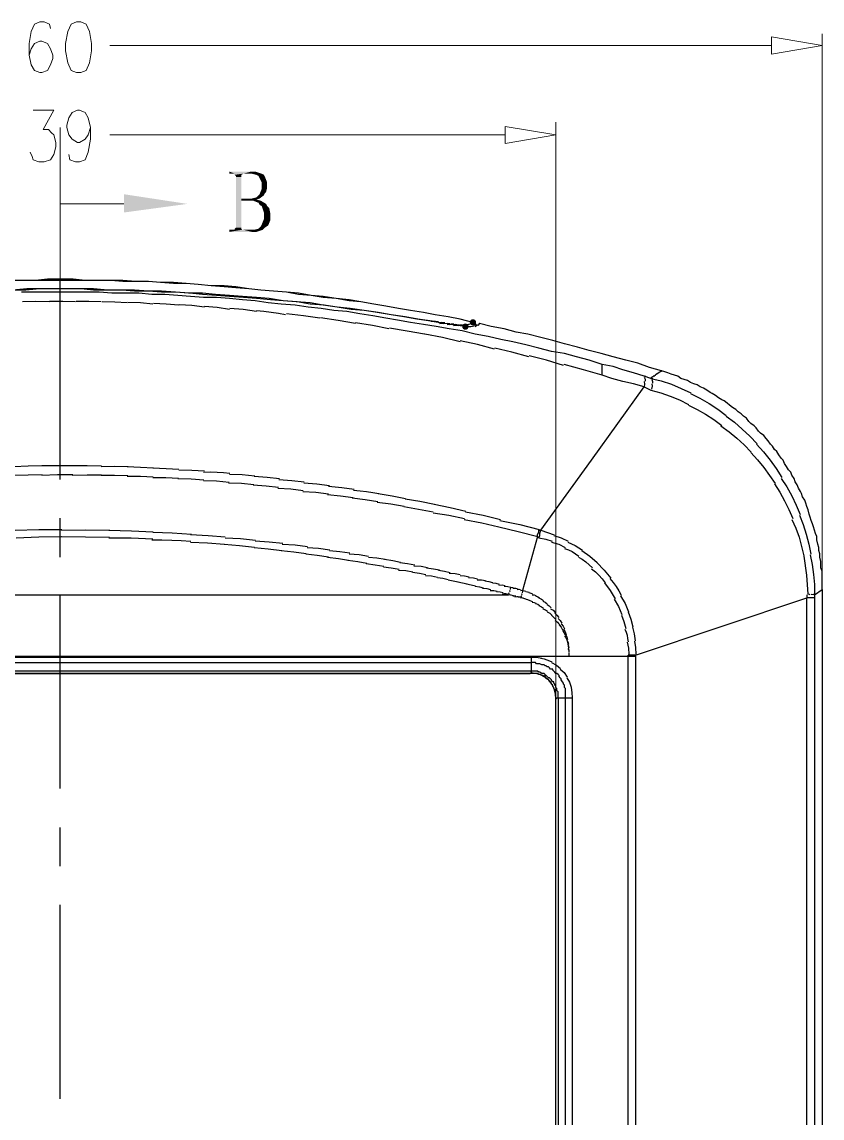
# Model space of a CAD drawing. Header units: millimetres. Extents: x 9 to 367, y 9 to 251.
# Drawn here: x 80.92 to 112.35, y 201.72 to 244.81 of the extents above; entities that cross this region are included whole.
import ezdxf

# ---------------------------------------------------------------- set-up
doc = ezdxf.new("R2010")
doc.units = ezdxf.units.MM
doc.layers.add('图层 1', color=7, linetype='Continuous')

msp = doc.modelspace()

# ---------------------------------------------------------------- hatches: boundary and pattern name
at = {"layer": '图层 1'}
h = msp.add_hatch(color=6, dxfattribs=at)
h.dxf.hatch_style = 2
h.paths.add_polyline_path([(89.069333, 238.929263), (89.196333, 238.844596), (89.154, 238.844596)])
h = msp.add_hatch(color=6, dxfattribs=at)
h.dxf.hatch_style = 2
h.paths.add_polyline_path([(89.069333, 238.929263), (89.916, 238.929263), (89.281, 238.844596)])
h = msp.add_hatch(color=6, dxfattribs=at)
h.dxf.hatch_style = 2
h.paths.add_polyline_path([(89.069333, 238.929263), (89.281, 238.844596), (89.196333, 238.844596)])
h = msp.add_hatch(color=6, dxfattribs=at)
h.dxf.hatch_style = 2
h.paths.add_polyline_path([(89.154071, 238.844667), (89.069404, 238.844667), (89.069404, 238.929333)])
h = msp.add_hatch(color=6, dxfattribs=at)
h.dxf.hatch_style = 2
h.paths.add_polyline_path([(89.915965, 238.929263), (89.280965, 238.802263), (89.280965, 238.844596)])
h = msp.add_hatch(color=6, dxfattribs=at)
h.dxf.hatch_style = 2
h.paths.add_polyline_path([(89.915965, 238.929263), (89.280965, 238.802263)])
h = msp.add_hatch(color=6, dxfattribs=at)
h.dxf.hatch_style = 2
h.paths.add_polyline_path([(89.281035, 238.802298), (89.916035, 238.929298), (89.619702, 238.844631)])
h = msp.add_hatch(color=6, dxfattribs=at)
h.dxf.hatch_style = 2
h.paths.add_polyline_path([(89.281035, 238.802298), (89.577369, 238.844631), (89.577369, 238.802298)])
h = msp.add_hatch(color=6, dxfattribs=at)
h.dxf.hatch_style = 2
h.paths.add_polyline_path([(89.281035, 238.802298), (89.619702, 238.844631), (89.577369, 238.844631)])
h = msp.add_hatch(color=6, dxfattribs=at)
h.dxf.hatch_style = 2
h.paths.add_polyline_path([(89.281035, 238.802298), (89.577369, 238.802298), (89.535035, 238.802298)])
h = msp.add_hatch(color=6, dxfattribs=at)
h.dxf.hatch_style = 2
h.paths.add_polyline_path([(89.323404, 238.759929), (89.281071, 238.802263), (89.535071, 238.802263)])
h = msp.add_hatch(color=6, dxfattribs=at)
h.dxf.hatch_style = 2
h.paths.add_polyline_path([(89.534929, 238.759929), (89.534929, 238.717596), (89.323263, 238.759929)])
h = msp.add_hatch(color=6, dxfattribs=at)
h.dxf.hatch_style = 2
h.paths.add_polyline_path([(89.323404, 238.759929), (89.535071, 238.802263), (89.535071, 238.759929)])
h = msp.add_hatch(color=6, dxfattribs=at)
h.dxf.hatch_style = 2
h.paths.add_polyline_path([(89.323404, 238.717561), (89.323404, 238.759894), (89.535071, 238.717561)])
h = msp.add_hatch(color=6, dxfattribs=at)
h.dxf.hatch_style = 2
h.paths.add_polyline_path([(89.915965, 238.929263), (89.661965, 238.844596), (89.619631, 238.844596)])
h = msp.add_hatch(color=6, dxfattribs=at)
h.dxf.hatch_style = 2
h.paths.add_polyline_path([(89.915965, 238.929263), (89.831298, 238.844596), (89.661965, 238.844596)])
h = msp.add_hatch(color=6, dxfattribs=at)
h.dxf.hatch_style = 2
h.paths.add_polyline_path([(89.915965, 238.929263), (89.958298, 238.844596), (89.831298, 238.844596)])
h = msp.add_hatch(color=6, dxfattribs=at)
h.dxf.hatch_style = 2
h.paths.add_polyline_path([(89.915965, 238.929263), (90.085298, 238.929263), (90.339298, 238.844596)])
h = msp.add_hatch(color=6, dxfattribs=at)
h.dxf.hatch_style = 2
h.paths.add_polyline_path([(89.915965, 238.929263), (90.339298, 238.844596), (90.127631, 238.802263)])
h = msp.add_hatch(color=6, dxfattribs=at)
h.dxf.hatch_style = 2
h.paths.add_polyline_path([(89.915965, 238.929263), (90.127631, 238.802263), (89.958298, 238.844596)])
h = msp.add_hatch(color=6, dxfattribs=at)
h.dxf.hatch_style = 2
h.paths.add_polyline_path([(90.339369, 238.844667), (90.212369, 238.76), (90.127702, 238.802333)])
h = msp.add_hatch(color=6, dxfattribs=at)
h.dxf.hatch_style = 2
h.paths.add_polyline_path([(90.339369, 238.844667), (90.254702, 238.675333), (90.212369, 238.76)])
h = msp.add_hatch(color=6, dxfattribs=at)
h.dxf.hatch_style = 2
h.paths.add_polyline_path([(90.339369, 238.844667), (90.424035, 238.802333), (90.254702, 238.675333)])
h = msp.add_hatch(color=6, dxfattribs=at)
h.dxf.hatch_style = 2
h.paths.add_polyline_path([(90.339369, 238.506035), (90.254702, 238.675369), (90.424035, 238.802369)])
h = msp.add_hatch(color=6, dxfattribs=at)
h.dxf.hatch_style = 2
h.paths.add_polyline_path([(90.339369, 238.506035), (90.424035, 238.802369), (90.466369, 238.717702)])
h = msp.add_hatch(color=6, dxfattribs=at)
h.dxf.hatch_style = 2
h.paths.add_polyline_path([(89.534929, 237.870929), (89.534929, 237.786263), (89.323263, 238.717596)])
h = msp.add_hatch(color=6, dxfattribs=at)
h.dxf.hatch_style = 2
h.paths.add_polyline_path([(89.323404, 236.728), (89.323404, 238.717667), (89.535071, 237.786333)])
h = msp.add_hatch(color=6, dxfattribs=at)
h.dxf.hatch_style = 2
h.paths.add_polyline_path([(89.323404, 238.717561), (89.535071, 238.717561), (89.535071, 237.870894)])
h = msp.add_hatch(color=6, dxfattribs=at)
h.dxf.hatch_style = 2
h.paths.add_polyline_path([(90.551071, 238.378894), (90.466404, 238.082561), (90.254737, 238.040227)])
h = msp.add_hatch(color=6, dxfattribs=at)
h.dxf.hatch_style = 2
h.paths.add_polyline_path([(90.551071, 238.378894), (90.254737, 238.040227), (90.339404, 238.251894)])
h = msp.add_hatch(color=6, dxfattribs=at)
h.dxf.hatch_style = 2
h.paths.add_polyline_path([(90.339369, 238.506035), (90.466369, 238.717702), (90.551035, 238.506035)])
h = msp.add_hatch(color=6, dxfattribs=at)
h.dxf.hatch_style = 2
h.paths.add_polyline_path([(90.339369, 238.506035), (90.551035, 238.506035), (90.551035, 238.379035)])
h = msp.add_hatch(color=6, dxfattribs=at)
h.dxf.hatch_style = 2
h.paths.add_polyline_path([(90.339369, 238.251965), (90.339369, 238.378965), (90.551035, 238.378965)])
h = msp.add_hatch(color=6, dxfattribs=at)
h.dxf.hatch_style = 2
h.paths.add_polyline_path([(90.551071, 238.378894), (90.339404, 238.378894), (90.339404, 238.505894)])
h = msp.add_hatch(color=6, dxfattribs=at)
h.dxf.hatch_style = 2
h.paths.add_polyline_path([(90.551071, 238.378894), (90.508737, 238.124894), (90.466404, 238.082561)])
h = msp.add_hatch(color=6, dxfattribs=at)
h.dxf.hatch_style = 2
h.paths.add_polyline_path([(90.551071, 238.378894), (90.551071, 238.294227), (90.508737, 238.124894)])
h = msp.add_hatch(color=2, dxfattribs=at)
h.dxf.hatch_style = 2
h.paths.add_polyline_path([(84.920737, 237.320561), (84.920737, 238.040227), (87.418404, 237.659227)])
h = msp.add_hatch(color=6, dxfattribs=at)
h.dxf.hatch_style = 2
h.paths.add_polyline_path([(89.958333, 237.870929), (90.127667, 237.913263), (90.127667, 237.828596)])
h = msp.add_hatch(color=6, dxfattribs=at)
h.dxf.hatch_style = 2
h.paths.add_polyline_path([(90.254596, 237.870929), (90.127596, 237.913263), (90.212263, 237.997929)])
h = msp.add_hatch(color=6, dxfattribs=at)
h.dxf.hatch_style = 2
h.paths.add_polyline_path([(90.254596, 237.870929), (90.127596, 237.828596), (90.127596, 237.913263)])
h = msp.add_hatch(color=6, dxfattribs=at)
h.dxf.hatch_style = 2
h.paths.add_polyline_path([(90.212404, 237.998035), (90.254737, 238.040369), (90.466404, 238.082702)])
h = msp.add_hatch(color=6, dxfattribs=at)
h.dxf.hatch_style = 2
h.paths.add_polyline_path([(90.212404, 237.998035), (90.466404, 238.082702), (90.424071, 237.998035)])
h = msp.add_hatch(color=6, dxfattribs=at)
h.dxf.hatch_style = 2
h.paths.add_polyline_path([(90.212404, 237.998035), (90.424071, 237.998035), (90.254737, 237.871035)])
h = msp.add_hatch(color=6, dxfattribs=at)
h.dxf.hatch_style = 2
h.paths.add_polyline_path([(89.323404, 236.728), (89.535071, 237.786333), (89.535071, 236.728)])
h = msp.add_hatch(color=6, dxfattribs=at)
h.dxf.hatch_style = 2
h.paths.add_polyline_path([(89.534929, 237.870929), (89.915929, 237.870929), (89.873596, 237.786263)])
h = msp.add_hatch(color=6, dxfattribs=at)
h.dxf.hatch_style = 2
h.paths.add_polyline_path([(89.534929, 237.870929), (89.873596, 237.786263), (89.534929, 237.786263)])
h = msp.add_hatch(color=6, dxfattribs=at)
h.dxf.hatch_style = 2
h.paths.add_polyline_path([(90.000702, 237.786333), (89.873702, 237.786333), (89.916035, 237.871)])
h = msp.add_hatch(color=6, dxfattribs=at)
h.dxf.hatch_style = 2
h.paths.add_polyline_path([(90.000702, 237.786333), (89.916035, 237.871), (89.958369, 237.871)])
h = msp.add_hatch(color=6, dxfattribs=at)
h.dxf.hatch_style = 2
h.paths.add_polyline_path([(89.958333, 237.870929), (90.127667, 237.828596), (90.000667, 237.786263)])
h = msp.add_hatch(color=6, dxfattribs=at)
h.dxf.hatch_style = 2
h.paths.add_polyline_path([(90.212404, 237.701596), (90.000737, 237.786263), (90.127737, 237.828596)])
h = msp.add_hatch(color=6, dxfattribs=at)
h.dxf.hatch_style = 2
h.paths.add_polyline_path([(90.212404, 237.701596), (90.127737, 237.828596), (90.297071, 237.786263)])
h = msp.add_hatch(color=6, dxfattribs=at)
h.dxf.hatch_style = 2
h.paths.add_polyline_path([(90.297, 237.786333), (90.254667, 237.617), (90.212333, 237.701667)])
h = msp.add_hatch(color=6, dxfattribs=at)
h.dxf.hatch_style = 2
h.paths.add_polyline_path([(90.297, 237.786333), (90.339333, 237.574667), (90.254667, 237.617)])
h = msp.add_hatch(color=6, dxfattribs=at)
h.dxf.hatch_style = 2
h.paths.add_polyline_path([(90.297, 237.786333), (90.508667, 237.659333), (90.551, 237.574667)])
h = msp.add_hatch(color=6, dxfattribs=at)
h.dxf.hatch_style = 2
h.paths.add_polyline_path([(90.297, 237.786333), (90.551, 237.574667), (90.339333, 237.574667)])
h = msp.add_hatch(color=6, dxfattribs=at)
h.dxf.hatch_style = 2
h.paths.add_polyline_path([(90.423929, 237.320561), (90.339263, 237.574561), (90.550929, 237.574561)])
h = msp.add_hatch(color=6, dxfattribs=at)
h.dxf.hatch_style = 2
h.paths.add_polyline_path([(90.423929, 237.320561), (90.550929, 237.574561), (90.635596, 237.489894)])
h = msp.add_hatch(color=6, dxfattribs=at)
h.dxf.hatch_style = 2
h.paths.add_polyline_path([(90.423929, 237.320561), (90.635596, 237.489894), (90.677929, 237.278227)])
h = msp.add_hatch(color=6, dxfattribs=at)
h.dxf.hatch_style = 2
h.paths.add_polyline_path([(90.678, 237.151227), (90.466333, 236.727894), (90.339333, 236.854894)])
h = msp.add_hatch(color=6, dxfattribs=at)
h.dxf.hatch_style = 2
h.paths.add_polyline_path([(90.678, 237.151227), (90.339333, 236.854894), (90.424, 237.066561)])
h = msp.add_hatch(color=6, dxfattribs=at)
h.dxf.hatch_style = 2
h.paths.add_polyline_path([(90.423929, 237.320561), (90.677929, 237.278227), (90.677929, 237.151227)])
h = msp.add_hatch(color=6, dxfattribs=at)
h.dxf.hatch_style = 2
h.paths.add_polyline_path([(90.423929, 237.066667), (90.423929, 237.193667), (90.677929, 237.151333)])
h = msp.add_hatch(color=6, dxfattribs=at)
h.dxf.hatch_style = 2
h.paths.add_polyline_path([(90.678, 237.151227), (90.424, 237.193561), (90.424, 237.320561)])
h = msp.add_hatch(color=6, dxfattribs=at)
h.dxf.hatch_style = 2
h.paths.add_polyline_path([(90.678, 237.151227), (90.593333, 236.812561), (90.466333, 236.727894)])
h = msp.add_hatch(color=6, dxfattribs=at)
h.dxf.hatch_style = 2
h.paths.add_polyline_path([(90.678, 237.151227), (90.678, 237.024227), (90.593333, 236.812561)])
h = msp.add_hatch(color=6, dxfattribs=at)
h.dxf.hatch_style = 2
h.paths.add_polyline_path([(89.534929, 236.728), (89.534929, 236.685667), (89.069263, 236.558667)])
h = msp.add_hatch(color=6, dxfattribs=at)
h.dxf.hatch_style = 2
h.paths.add_polyline_path([(89.534929, 236.728), (89.069263, 236.558667), (89.280929, 236.643333)])
h = msp.add_hatch(color=6, dxfattribs=at)
h.dxf.hatch_style = 2
h.paths.add_polyline_path([(89.069333, 236.558702), (89.535, 236.685702), (89.577333, 236.643369)])
h = msp.add_hatch(color=6, dxfattribs=at)
h.dxf.hatch_style = 2
h.paths.add_polyline_path([(89.069333, 236.558702), (89.577333, 236.643369), (89.619667, 236.643369)])
h = msp.add_hatch(color=6, dxfattribs=at)
h.dxf.hatch_style = 2
h.paths.add_polyline_path([(89.069333, 236.558702), (89.577333, 236.643369)])
h = msp.add_hatch(color=6, dxfattribs=at)
h.dxf.hatch_style = 2
h.paths.add_polyline_path([(89.069333, 236.558702), (89.238667, 236.643369), (89.281, 236.643369)])
h = msp.add_hatch(color=6, dxfattribs=at)
h.dxf.hatch_style = 2
h.paths.add_polyline_path([(89.069333, 236.558702), (89.196333, 236.643369), (89.238667, 236.643369)])
h = msp.add_hatch(color=6, dxfattribs=at)
h.dxf.hatch_style = 2
h.paths.add_polyline_path([(89.069333, 236.558702), (89.069333, 236.643369), (89.196333, 236.643369)])
h = msp.add_hatch(color=6, dxfattribs=at)
h.dxf.hatch_style = 2
h.paths.add_polyline_path([(89.619667, 236.643263), (89.958333, 236.558596), (89.069333, 236.558596)])
h = msp.add_hatch(color=6, dxfattribs=at)
h.dxf.hatch_style = 2
h.paths.add_polyline_path([(89.534929, 236.728), (89.280929, 236.685667), (89.323263, 236.728)])
h = msp.add_hatch(color=6, dxfattribs=at)
h.dxf.hatch_style = 2
h.paths.add_polyline_path([(89.534929, 236.728), (89.280929, 236.643333), (89.280929, 236.685667)])
h = msp.add_hatch(color=6, dxfattribs=at)
h.dxf.hatch_style = 2
h.paths.add_polyline_path([(89.534929, 236.728), (89.280929, 236.643333)])
h = msp.add_hatch(color=6, dxfattribs=at)
h.dxf.hatch_style = 2
h.paths.add_polyline_path([(89.323404, 236.728), (89.535071, 236.728)])
h = msp.add_hatch(color=6, dxfattribs=at)
h.dxf.hatch_style = 2
h.paths.add_polyline_path([(89.323404, 236.728), (89.535071, 236.728)])
h = msp.add_hatch(color=6, dxfattribs=at)
h.dxf.hatch_style = 2
h.paths.add_polyline_path([(89.958333, 236.558702), (89.619667, 236.643369), (89.662, 236.643369)])
h = msp.add_hatch(color=6, dxfattribs=at)
h.dxf.hatch_style = 2
h.paths.add_polyline_path([(89.662071, 236.643263), (89.916071, 236.643263), (89.958404, 236.558596)])
h = msp.add_hatch(color=6, dxfattribs=at)
h.dxf.hatch_style = 2
h.paths.add_polyline_path([(89.958333, 236.558702), (89.916, 236.643369), (90.043, 236.643369)])
h = msp.add_hatch(color=6, dxfattribs=at)
h.dxf.hatch_style = 2
h.paths.add_polyline_path([(90.381737, 236.643263), (90.127737, 236.558596), (89.958404, 236.558596)])
h = msp.add_hatch(color=6, dxfattribs=at)
h.dxf.hatch_style = 2
h.paths.add_polyline_path([(90.381737, 236.643263), (89.958404, 236.558596), (90.043071, 236.643263)])
h = msp.add_hatch(color=6, dxfattribs=at)
h.dxf.hatch_style = 2
h.paths.add_polyline_path([(90.381737, 236.643263), (90.043071, 236.643263), (90.212404, 236.685596)])
h = msp.add_hatch(color=6, dxfattribs=at)
h.dxf.hatch_style = 2
h.paths.add_polyline_path([(90.381737, 236.643263), (90.212404, 236.685596), (90.297071, 236.770263)])
h = msp.add_hatch(color=6, dxfattribs=at)
h.dxf.hatch_style = 2
h.paths.add_polyline_path([(90.297, 236.770404), (90.339333, 236.855071), (90.466333, 236.728071)])
h = msp.add_hatch(color=6, dxfattribs=at)
h.dxf.hatch_style = 2
h.paths.add_polyline_path([(90.297, 236.770404), (90.466333, 236.728071), (90.381667, 236.643404)])
h = msp.add_hatch(color=7, dxfattribs=at)
edge = h.paths.add_edge_path()
edge.add_arc((98.340263, 232.833333), 0.12506, 0, 360)
h = msp.add_hatch(color=7, dxfattribs=at)
edge = h.paths.add_edge_path()
edge.add_arc((98.636702, 233.002667), 0.12506, 0, 360)

# ---------------------------------------------------------------- linework, layer by layer
at = {"layer": '图层 1', "color": 7, "lineweight": 5}
for points in [[(82.042035, 244.559561), (81.999702, 244.728894), (81.788035, 244.813561), (81.618702, 244.813561), (81.407035, 244.728894), (81.280035, 244.432561), (81.195369, 243.966894), (81.195369, 243.501227), (81.280035, 243.120227), (81.407035, 242.908561), (81.618702, 242.823894), (81.703369, 242.823894), (81.915035, 242.908561), (82.042035, 243.120227), (82.126702, 243.374227), (82.126702, 243.501227), (82.042035, 243.755227), (81.915035, 243.966894), (81.703369, 244.051561), (81.618702, 244.051561), (81.407035, 243.966894), (81.280035, 243.755227), (81.195369, 243.501227)], [(81.364702, 241.342369), (82.169035, 241.342369), (81.745702, 240.580369), (81.957369, 240.580369), (82.084369, 240.453369), (82.169035, 240.368702), (82.253702, 240.072369), (82.253702, 239.903035), (82.169035, 239.606702), (82.042035, 239.395035), (81.788035, 239.310369), (81.576369, 239.310369), (81.364702, 239.395035), (81.322369, 239.522035), (81.237702, 239.691369)], [(83.608333, 240.665071), (83.523667, 240.368737), (83.396667, 240.199404), (83.185, 240.072404), (83.100333, 240.072404), (82.888667, 240.199404), (82.761667, 240.368737), (82.677, 240.665071), (82.677, 240.749737), (82.761667, 241.046071), (82.888667, 241.257737), (83.100333, 241.342404), (83.185, 241.342404), (83.396667, 241.257737), (83.523667, 241.046071), (83.608333, 240.665071), (83.608333, 240.199404), (83.523667, 239.691404), (83.396667, 239.395071), (83.185, 239.310404), (83.015667, 239.310404), (82.804, 239.395071), (82.761667, 239.606737)]]:
    msp.add_lwpolyline(points, dxfattribs=at)
msp.add_lwpolyline([(83.057965, 244.813667), (82.846298, 244.729), (82.719298, 244.432667), (82.634631, 243.967), (82.634631, 243.670667), (82.719298, 243.205), (82.846298, 242.908667), (83.057965, 242.824), (83.227298, 242.824), (83.438965, 242.908667), (83.565965, 243.205), (83.650631, 243.670667), (83.650631, 243.967), (83.565965, 244.432667), (83.438965, 244.729), (83.227298, 244.813667)], close=True, dxfattribs=at)
at = {"layer": '图层 1', "color": 3, "lineweight": 5}
for points in [[(110.362929, 244.220929), (112.352596, 243.882263)], [(110.362929, 244.220929), (110.362929, 243.543596)], [(112.352667, 222.503894), (112.352667, 244.347894)], [(110.362929, 243.882263), (84.370263, 243.882263)], [(112.352667, 243.882263), (110.363, 243.543596)], [(99.906737, 240.707263), (101.896404, 240.368596)], [(99.906737, 240.707263), (99.906737, 240.029929)], [(101.896263, 218.186), (101.896263, 240.876667)], [(99.906737, 240.368631), (84.370404, 240.368631)], [(101.896263, 240.368631), (99.906596, 240.029965)], [(82.423035, 234.653737), (44.534702, 234.653737)]]:
    msp.add_lwpolyline(points, dxfattribs=at)
at = {"layer": '图层 1', "color": 2, "lineweight": 5}
for points in [[(82.423035, 240.665071), (82.423035, 234.696071)], [(82.423035, 237.659227), (84.920702, 237.659227)]]:
    msp.add_lwpolyline(points, dxfattribs=at)
at = {"layer": '图层 1', "color": 7, "lineweight": 25}
for points in [[(98.636702, 233.002667), (98.128702, 233.129667), (97.663035, 233.214333), (97.155035, 233.299), (96.689369, 233.383667), (96.181369, 233.468333), (95.715702, 233.553), (95.207702, 233.637667), (94.742035, 233.722333), (94.234035, 233.807), (93.768369, 233.891667), (93.260369, 233.934), (92.752369, 234.018667), (92.286702, 234.061), (91.778702, 234.145667), (91.313035, 234.188), (90.805035, 234.230333), (90.297035, 234.272667), (89.831369, 234.315), (89.323369, 234.399667), (88.857702, 234.442), (88.349702, 234.442), (87.841702, 234.484333), (87.376035, 234.526667), (86.868035, 234.569), (86.360035, 234.569), (85.894369, 234.611333), (85.386369, 234.611333), (84.878369, 234.653667), (84.412702, 234.653667), (83.904702, 234.653667), (83.396702, 234.653667), (82.931035, 234.696), (82.423035, 234.696), (81.915035, 234.696), (81.449369, 234.653667), (80.941369, 234.653667), (80.433369, 234.653667)], [(98.636702, 233.002667), (98.128702, 233.129667), (97.663035, 233.214333), (97.155035, 233.299), (96.689369, 233.383667), (96.181369, 233.468333), (95.715702, 233.553), (95.207702, 233.637667), (94.742035, 233.722333), (94.234035, 233.807), (93.768369, 233.849333), (93.260369, 233.934), (92.752369, 233.976333), (92.286702, 234.061), (91.778702, 234.103333), (91.313035, 234.188), (90.805035, 234.230333), (90.297035, 234.272667), (89.831369, 234.315), (89.323369, 234.357333), (88.857702, 234.399667), (88.349702, 234.442), (87.841702, 234.484333), (87.376035, 234.526667), (86.868035, 234.526667), (86.360035, 234.569), (85.894369, 234.611333), (85.386369, 234.611333), (84.878369, 234.611333), (84.412702, 234.653667), (83.904702, 234.653667), (83.396702, 234.653667), (82.931035, 234.653667), (82.423035, 234.653667), (81.915035, 234.653667), (81.449369, 234.653667), (80.941369, 234.653667), (80.433369, 234.653667)], [(96.985631, 233.045035), (96.435298, 233.129702), (95.927298, 233.214369), (95.419298, 233.299035), (94.868965, 233.383702), (94.360965, 233.468369), (93.810631, 233.553035), (93.302631, 233.595369), (92.752298, 233.680035), (92.244298, 233.764702), (91.693965, 233.807035), (91.185965, 233.849369), (90.635631, 233.934035), (90.127631, 233.976369), (89.577298, 234.018702), (89.069298, 234.061035), (88.518965, 234.103369), (88.010965, 234.145702), (87.460631, 234.145702), (86.952631, 234.188035), (86.402298, 234.230369), (85.894298, 234.230369), (85.343965, 234.272702), (84.793631, 234.272702), (84.285631, 234.272702), (83.735298, 234.315035), (83.227298, 234.315035), (82.676965, 234.315035), (82.168965, 234.315035), (81.618631, 234.315035), (81.110631, 234.315035), (80.560298, 234.272702)], [(97.028, 233.045035), (96.477667, 233.129702), (95.969667, 233.214369), (95.419333, 233.299035), (94.911333, 233.383702), (94.361, 233.468369), (93.853, 233.510702), (93.302667, 233.595369), (92.794667, 233.680035), (92.244333, 233.722369), (91.736333, 233.807035), (91.186, 233.849369), (90.678, 233.891702), (90.127667, 233.934035), (89.619667, 233.976369), (89.069333, 234.018702), (88.561333, 234.061035), (88.011, 234.103369), (87.503, 234.145702), (86.952667, 234.188035), (86.402333, 234.188035), (85.894333, 234.230369), (85.344, 234.230369), (84.836, 234.272702), (84.285667, 234.272702), (83.735333, 234.272702), (83.227333, 234.315035), (82.677, 234.315035), (82.169, 234.315035), (81.618667, 234.315035), (81.068333, 234.272702), (80.560333, 234.272702)], [(103.716667, 231.351596), (103.208667, 231.520929), (102.700667, 231.647929), (102.235, 231.774929), (101.727, 231.859596), (101.219, 231.986596), (100.711, 232.113596), (100.203, 232.240596), (99.737333, 232.325263), (99.229333, 232.452263), (98.721333, 232.536929), (98.213333, 232.663929), (97.705333, 232.748596), (97.197333, 232.833263), (96.689333, 232.917929), (96.181333, 233.002596), (95.673333, 233.087263), (95.207667, 233.171929), (94.699667, 233.256596), (94.191667, 233.341263), (93.683667, 233.425929), (93.175667, 233.468263), (92.667667, 233.552929), (92.159667, 233.595263), (91.651667, 233.679929), (91.101333, 233.722263), (90.593333, 233.764596), (90.085333, 233.849263), (89.577333, 233.891596), (89.069333, 233.933929), (88.561333, 233.976263), (88.053333, 233.976263), (87.545333, 234.018596), (87.037333, 234.060929), (86.529333, 234.103263), (86.021333, 234.103263), (85.513333, 234.145596), (85.005333, 234.145596), (84.455, 234.145596), (83.947, 234.187929), (83.439, 234.187929), (82.931, 234.187929), (82.423, 234.187929), (81.915, 234.187929), (81.407, 234.187929), (80.899, 234.187929)], [(81.999631, 233.806929), (81.468965, 233.8206), (80.935654, 233.814691)], [(83.015596, 233.806929), (82.521002, 233.826641), (82.003124, 233.828096)], [(84.031737, 233.806929), (83.551915, 233.820688), (83.046429, 233.827038)], [(85.047702, 233.764702), (84.567307, 233.798084), (84.066274, 233.81268)], [(86.063667, 233.722333), (85.576128, 233.764534), (85.074831, 233.785833)], [(87.079596, 233.679965), (86.584958, 233.719829), (86.081588, 233.745934)], [(88.095737, 233.595404), (87.593646, 233.658639), (87.091026, 233.693829)], [(89.069333, 233.510631), (88.590746, 233.586655), (88.096019, 233.628812)], [(90.127667, 233.425894), (89.609877, 233.502756), (89.0905, 233.551836)], [(91.270561, 233.298929), (90.998189, 233.352419), (90.714804, 233.394532), (90.424076, 233.428708), (90.129677, 233.458385)], [(92.625369, 233.172), (91.97639, 233.25724), (91.309155, 233.335336)], [(94.022333, 232.960298), (93.338385, 233.078964), (92.648617, 233.174081)], [(95.334737, 232.748596), (94.691138, 232.879741), (94.028754, 232.983899)], [(96.731737, 232.537071), (96.05167, 232.660366), (95.358373, 232.777312)], [(96.985631, 233.045035), (97.006798, 233.066422)], [(96.985631, 233.045035), (97.027965, 233.045035)], [(97.028, 233.045035), (97.161438, 233.047328), (97.287997, 233.029513)], [(97.028, 233.045035), (97.352556, 233.001996)], [(97.281929, 233.002667), (97.407121, 233.006283), (97.527816, 232.990319)], [(97.324298, 232.960298), (97.497336, 232.972072), (97.649206, 232.95289)], [(97.493631, 232.960298), (97.621293, 232.971278), (97.72329, 232.960298)], [(97.620561, 232.917894), (97.778958, 232.927507), (97.916189, 232.911191)], [(97.705333, 232.917894), (97.799393, 232.94325), (97.879958, 232.93765)], [(97.874631, 232.917894), (97.940865, 232.926758), (98.003395, 232.921069)], [(97.874631, 232.875702), (97.955914, 232.887702), (98.02562, 232.889945), (98.087654, 232.885773), (98.145917, 232.878524)], [(98.001596, 232.917894), (98.098257, 232.910486)], [(98.086333, 232.875702), (98.132812, 232.902337), (98.170294, 232.903571)], [(98.128737, 232.875702), (98.191355, 232.898236), (98.223282, 232.900396)], [(98.128737, 232.875702), (98.236687, 232.866045), (98.331937, 232.855594)], [(98.213298, 232.875702), (98.240638, 232.89656), (98.26057, 232.899691)], [(98.255667, 232.875702), (98.373803, 232.909965), (98.468392, 232.930735)], [(98.255667, 232.875702), (98.272688, 232.897001), (98.286006, 232.901102)], [(98.255667, 232.875702), (98.324502, 232.883551), (98.366086, 232.863355)], [(98.298035, 232.833333), (98.396284, 232.846298), (98.469133, 232.843917)], [(98.467369, 232.917894), (98.585902, 232.974339)], [(98.467369, 232.833333), (98.553446, 232.843917)], [(98.551965, 232.960298), (98.613524, 232.996943), (98.638042, 233.031206)], [(98.551965, 232.833333), (98.73682, 232.87355)], [(98.763667, 232.875702), (98.763667, 232.918035), (98.721333, 232.960369), (98.679, 233.002702), (98.636667, 233.002702)], [(98.636702, 233.002667), (98.681549, 233.016381), (98.72031, 232.997022)], [(98.636702, 233.002667), (98.680623, 233.013338), (98.719252, 232.993847)], [(98.721263, 232.960298), (98.678929, 232.960298)], [(98.721263, 232.960298), (98.678929, 232.960298)], [(98.721263, 232.833333), (98.795434, 232.885192), (98.855318, 232.916942)], [(98.763667, 232.917894), (98.721333, 232.917894), (98.721333, 232.960227)], [(98.763667, 232.917894), (98.721333, 232.960227)], [(98.763667, 232.875702), (98.763667, 232.918035)], [(98.763667, 232.875702), (98.763667, 232.918035)], [(98.848404, 232.875702), (98.887033, 232.936159), (98.908729, 232.974127)], [(106.045035, 231.097702), (105.579369, 231.224702), (105.113702, 231.394035), (104.648035, 231.521035), (104.140035, 231.648035), (103.674369, 231.775035), (103.208702, 231.902035), (102.743035, 232.029035), (102.235035, 232.156035), (101.769369, 232.283035), (101.303702, 232.410035), (100.795702, 232.537035), (100.330035, 232.621702), (99.864369, 232.748702), (99.356369, 232.833369), (98.890702, 232.960369)], [(98.128737, 232.240596), (97.442188, 232.403447), (96.747965, 232.536929)], [(99.483333, 231.944333), (98.816319, 232.126631), (98.137133, 232.271358)], [(100.837929, 231.648035), (100.170077, 231.832273), (99.497727, 231.986349)], [(102.192737, 231.309227), (101.530441, 231.509341), (100.841951, 231.68035)], [(103.716667, 230.928369), (102.975436, 231.141976), (102.225475, 231.339707)], [(103.716667, 230.928369), (103.716667, 231.351702)], [(105.367737, 230.886), (104.944404, 231.013), (104.521071, 231.14), (104.140071, 231.267), (103.716737, 231.351667)], [(105.833333, 230.970561), (105.904109, 231.007117), (105.959275, 231.041822)], [(105.918071, 231.012929), (106.009925, 231.074445), (106.070823, 231.114529)], [(112.352667, 222.503894), (112.352667, 222.673227), (112.352667, 222.800227), (112.352667, 222.927227), (112.352667, 223.054227), (112.352667, 223.223561), (112.310333, 223.350561), (112.310333, 223.477561), (112.310333, 223.604561), (112.268, 223.773894), (112.268, 223.900894), (112.225667, 224.027894), (112.225667, 224.154894), (112.183333, 224.281894), (112.141, 224.451227), (112.141, 224.578227), (112.098667, 224.705227), (112.056333, 224.832227), (112.014, 224.959228), (111.971667, 225.086227), (111.929333, 225.213227), (111.887, 225.340227), (111.844667, 225.467227), (111.802333, 225.636561), (111.76, 225.763561), (111.717667, 225.890561), (111.675333, 226.017561), (111.590667, 226.144561), (111.548333, 226.271561), (111.506, 226.356227), (111.421333, 226.483227), (111.379, 226.610227), (111.294333, 226.737227), (111.252, 226.864227), (111.167333, 226.991227), (111.125, 227.118227), (111.040333, 227.202894), (110.955667, 227.329894), (110.871, 227.456894), (110.828667, 227.583894), (110.744, 227.668561), (110.659333, 227.795561), (110.574667, 227.922561), (110.49, 228.007227), (110.405333, 228.134227), (110.320667, 228.218894), (110.236, 228.345894), (110.151333, 228.430561), (110.066667, 228.557561), (109.939667, 228.642227), (109.855, 228.726894), (109.770333, 228.853894), (109.685667, 228.938561), (109.558667, 229.023227), (109.474, 229.107894), (109.389333, 229.234894), (109.262333, 229.319561), (109.177667, 229.404227), (109.050667, 229.488894), (108.966, 229.573561), (108.839, 229.658227), (108.712, 229.742894), (108.627333, 229.827561), (108.500333, 229.912227), (108.415667, 229.954561), (108.288667, 230.039227), (108.161667, 230.123894), (108.034667, 230.208561), (107.95, 230.250894), (107.823, 230.335561), (107.696, 230.420227), (107.569, 230.462561), (107.442, 230.547227), (107.315, 230.589561), (107.188, 230.631894), (107.061, 230.716561), (106.934, 230.758894), (106.807, 230.801227), (106.68, 230.885894), (106.553, 230.928227), (106.426, 230.970561), (106.299, 231.012894), (106.172, 231.055227), (106.045, 231.097561)], [(105.367737, 230.462596), (104.944404, 230.589596), (104.521071, 230.674263), (104.097737, 230.801263), (103.716737, 230.928263)], [(105.621631, 230.801227), (105.367631, 230.885894)], [(105.367737, 230.886), (105.387024, 230.894483), (105.397944, 230.887984), (105.403109, 230.871762), (105.405132, 230.851075)], [(105.367737, 230.843631), (105.401692, 230.769019), (105.401251, 230.693348)], [(105.367737, 230.674298), (105.383127, 230.578122), (105.36809, 230.466865)], [(105.621631, 230.801227), (105.665613, 230.84178), (105.700169, 230.870328), (105.72844, 230.890872), (105.75357, 230.907414)], [(105.621631, 230.801227), (105.655548, 230.811508), (105.67468, 230.805417), (105.683693, 230.788676), (105.687248, 230.767008)], [(105.621631, 230.801227), (106.036322, 230.698498), (106.435666, 230.565704), (106.821781, 230.40718), (107.196784, 230.227258)], [(105.664, 230.589702), (105.672246, 230.488675), (105.656944, 230.375213)], [(105.664, 230.759035), (105.688518, 230.683232), (105.687636, 230.605577)], [(105.748596, 230.886), (105.803188, 230.937638), (105.854077, 230.973136)], [(103.293263, 227.584035), (105.367596, 230.462702)], [(105.367737, 230.462596), (105.621737, 230.335596)], [(105.621631, 230.335631), (106.012641, 230.232416), (106.388306, 230.102578), (106.751138, 229.949918), (107.103651, 229.778242)], [(107.187929, 230.208702), (107.556053, 230.023273), (107.91227, 229.816148), (108.256714, 229.589577), (108.589516, 229.345807)], [(107.103369, 229.742894), (107.444372, 229.577596), (107.77691, 229.387823), (108.100319, 229.177149), (108.413938, 228.949144)], [(108.584929, 229.319667), (108.90873, 229.075164), (109.219003, 228.8088), (109.515452, 228.523585), (109.797779, 228.222528)], [(108.373404, 228.938667), (108.701355, 228.70171), (109.006816, 228.448482), (109.292963, 228.180437), (109.562971, 227.899031)], [(109.770404, 228.218965), (110.052725, 227.908917), (110.312623, 227.585905), (110.552148, 227.250987), (110.773351, 226.90522)], [(101.303737, 224.832263), (103.293404, 227.583929)], [(109.558702, 227.880333), (109.817106, 227.598337), (110.060925, 227.29997), (110.289994, 226.987513), (110.504146, 226.66325)], [(80.602667, 227.329965), (81.158821, 227.363831), (81.712858, 227.374415)], [(81.703369, 227.372333), (82.92151, 227.376567)], [(82.888667, 227.372333), (83.481113, 227.370217), (84.048953, 227.360692)], [(84.031737, 227.329965), (84.566151, 227.343547), (85.087601, 227.33067)], [(85.047702, 227.329965), (85.581587, 227.310959), (86.085574, 227.287984)], [(86.063667, 227.287596), (86.583661, 227.261182), (87.086722, 227.230799)], [(87.079596, 227.203), (87.588787, 227.19321), (88.092421, 227.15855)], [(88.053369, 227.118263), (88.324655, 227.121146), (88.584828, 227.111692), (88.837594, 227.093706), (89.086655, 227.070991)], [(80.602667, 226.991298), (81.163054, 227.010039), (81.716033, 227.018462)], [(81.703369, 226.991298), (82.316144, 227.018197), (82.919394, 227.020226)], [(82.888667, 226.991298), (83.477012, 227.01101), (84.042603, 227.005056)], [(84.031737, 226.991298), (84.558302, 226.99046), (85.076665, 226.976129)], [(85.047702, 226.948929), (85.570078, 226.953339), (86.070757, 226.934466)], [(86.063667, 226.906737), (86.568315, 226.905458), (87.067672, 226.879573)], [(87.037404, 226.864369), (87.564498, 226.844569), (88.068573, 226.809688)], [(88.053369, 226.779596), (88.561854, 226.765529), (89.058432, 226.725268)], [(89.026965, 226.695035), (89.542108, 226.67431), (90.03344, 226.627655)], [(89.069333, 227.033702), (89.57407, 227.017518), (90.065578, 226.969849)], [(90.043071, 226.948929), (90.545691, 226.912417), (91.030848, 226.856854)], [(91.016667, 226.822), (91.515759, 226.790867), (92.003739, 226.730631)], [(91.990263, 226.695035), (92.498968, 226.657068), (92.997091, 226.589202)], [(110.743965, 226.864369), (110.964219, 226.534869), (111.159802, 226.184963), (111.333026, 225.819248), (111.486209, 225.442321)], [(90.000702, 226.610298), (90.510422, 226.57233), (90.995535, 226.518223)], [(90.974298, 226.483333), (91.477844, 226.454317), (91.965251, 226.396197)], [(91.948035, 226.356369), (92.45824, 226.324619), (92.955216, 226.26006)], [(92.964, 226.567894), (93.479982, 226.51264), (93.970828, 226.438072)], [(93.937596, 226.398596), (94.199793, 226.381668), (94.452431, 226.352867), (94.698654, 226.315798), (94.941602, 226.274066)], [(94.911333, 226.271631), (95.461138, 226.179821), (95.987658, 226.08219)], [(110.490071, 226.652667), (110.695861, 226.32724), (110.882536, 225.990238), (111.050954, 225.643314), (111.201976, 225.288122)], [(92.921631, 226.229263), (93.436952, 226.184372), (93.926342, 226.113552)], [(93.895404, 226.102298), (94.406535, 226.034697), (94.894118, 225.95519)], [(94.868965, 225.932965), (95.412683, 225.861615), (95.936823, 225.769629)], [(95.969667, 226.059929), (96.55444, 225.967634), (97.124661, 225.853907)], [(97.112596, 225.848404), (97.741467, 225.720081), (98.360018, 225.581704)], [(95.927298, 225.763667), (96.502899, 225.660876), (97.070298, 225.548825)], [(97.070404, 225.509561), (97.686839, 225.415281), (98.301951, 225.285547)], [(98.340263, 225.551965), (99.03744, 225.417468), (99.718213, 225.253868)], [(111.463667, 225.425), (111.610692, 225.054848), (111.733939, 224.674112), (111.83529, 224.285175), (111.916633, 223.890417)], [(98.298035, 225.255667), (98.980087, 225.126638), (99.657641, 224.968506)], [(99.652667, 224.959228), (100.419517, 224.777415), (101.180547, 224.58105)], [(99.695035, 225.213298), (100.47904, 225.052387), (101.24373, 224.853112)], [(111.167369, 225.255667), (111.320254, 224.915716), (111.446945, 224.560915), (111.550353, 224.195068), (111.633388, 223.821978)], [(80.645035, 224.832263), (81.576633, 224.855678), (82.481244, 224.861896)], [(80.687404, 224.536), (81.585091, 224.573924), (82.480926, 224.582214)], [(82.465263, 224.832263), (83.423143, 224.851313), (84.368852, 224.835438)], [(82.465263, 224.578369), (83.41838, 224.574885), (84.359327, 224.555791)], [(84.328, 224.832263), (85.218323, 224.806157), (86.077425, 224.767352)], [(84.328, 224.536), (85.205799, 224.524579), (86.059786, 224.488022)], [(86.063667, 224.747702), (86.824564, 224.722037), (87.574614, 224.673619)], [(87.545404, 224.662929), (88.236143, 224.620332), (88.904657, 224.563446)], [(88.9, 224.536), (89.500472, 224.502133), (90.096975, 224.442867)], [(101.176596, 224.578369), (100.583929, 222.461702)], [(101.176596, 224.578369), (101.176596, 224.663035), (101.218929, 224.747702), (101.218929, 224.832369)], [(101.218965, 224.536), (101.176631, 224.578333)], [(101.218965, 224.536), (101.261298, 224.620667), (101.261298, 224.705333), (101.303631, 224.832333)], [(101.218965, 224.832263), (101.303631, 224.832263)], [(101.218965, 224.536), (101.494528, 224.48445), (101.748131, 224.396653)], [(101.303737, 224.832263), (101.831493, 224.654463)], [(101.811702, 224.620561), (102.103008, 224.53144), (102.372619, 224.401839)], [(86.021263, 224.451227), (86.41622, 224.451922), (86.800196, 224.44038), (87.176764, 224.419974), (87.549496, 224.394077)], [(87.545404, 224.366667), (88.211316, 224.338577), (88.873259, 224.283764)], [(88.857631, 224.281929), (89.464806, 224.22597), (90.059545, 224.163396)], [(90.043071, 224.154965), (90.590934, 224.101519), (91.126098, 224.03749)], [(90.085298, 224.409035), (90.631442, 224.377682), (91.168326, 224.31696)], [(91.143631, 224.281929), (91.648677, 224.250179), (92.134937, 224.188796)], [(92.117369, 224.154965), (92.570864, 224.1222), (93.010602, 224.061126)], [(101.726965, 224.366667), (102.006012, 224.27931), (102.261776, 224.153589)], [(102.234929, 224.112596), (102.386993, 224.057756), (102.528837, 223.986875), (102.66281, 223.903889), (102.79126, 223.812735)], [(102.362071, 224.366667), (102.658933, 224.23045), (102.936746, 224.049519)], [(91.101404, 224.028), (91.60398, 223.974201), (92.087771, 223.909819)], [(92.075, 223.900894), (92.522102, 223.846214), (92.959414, 223.782008)], [(92.921631, 223.773929), (93.350609, 223.719425), (93.751012, 223.656454)], [(93.006369, 224.028), (93.408094, 223.995103), (93.806116, 223.935219)], [(93.768263, 223.900894), (94.163991, 223.870555), (94.530616, 223.8127)], [(94.530333, 223.773929), (94.861636, 223.749059), (95.192144, 223.693496)], [(95.165263, 223.689369), (95.491141, 223.636452), (95.796382, 223.579302)], [(102.785298, 223.773929), (102.930213, 223.687389), (103.069372, 223.584841), (103.203108, 223.470122), (103.331751, 223.347068)], [(102.912227, 224.028), (103.232726, 223.814217), (103.516183, 223.562333)], [(111.632965, 223.816298), (111.745633, 223.068233), (111.789245, 222.309584)], [(111.887071, 223.858702), (111.966506, 223.482646), (112.019847, 223.095247), (112.049839, 222.700373), (112.059226, 222.301894)], [(93.726071, 223.647), (94.108526, 223.594745), (94.472196, 223.533758)], [(94.445561, 223.520035), (94.797854, 223.473292), (95.130302, 223.414907)], [(95.123035, 223.392894), (95.430084, 223.355544), (95.731577, 223.300466)], [(95.715596, 223.265965), (96.004433, 223.242196), (96.281099, 223.191176)], [(95.757965, 223.562227), (96.067792, 223.522893), (96.348515, 223.4698)], [(96.308333, 223.435298), (96.59642, 223.413867), (96.854081, 223.365448)], [(96.816298, 223.350702), (97.080925, 223.314675), (97.317243, 223.266741)], [(97.281929, 223.265965), (97.524993, 223.220368), (97.741599, 223.173184)], [(103.293263, 223.308333), (103.448479, 223.192688), (103.587259, 223.061036), (103.713008, 222.917213), (103.829132, 222.765056)], [(103.504965, 223.562227), (103.794022, 223.265189), (104.048948, 222.945925)], [(96.265965, 223.181369), (96.530901, 223.138374), (96.784195, 223.087177)], [(96.773929, 223.054263), (97.013201, 223.033978), (97.244535, 222.988293)], [(97.239702, 222.969667), (97.455293, 222.939681), (97.666916, 222.894878)], [(97.662929, 222.884929), (98.054513, 222.806966)], [(97.705333, 223.139), (97.931861, 223.125242), (98.131136, 223.085025)], [(98.128737, 223.054263), (98.309933, 223.039931), (98.489276, 223.002052)], [(98.467369, 222.969667), (98.65196, 222.958863), (98.820146, 222.923453)], [(98.806035, 222.884929), (98.971268, 222.881799), (99.125652, 222.849299)], [(99.102298, 222.842561), (99.263914, 222.813809), (99.407804, 222.779766)], [(104.012929, 222.927298), (104.14742, 222.775769), (104.26521, 222.614649), (104.369571, 222.445988), (104.463779, 222.271837)], [(98.043965, 222.800369), (98.411206, 222.723816)], [(98.382631, 222.715596), (98.572205, 222.683626), (98.740348, 222.645041)], [(98.721263, 222.631035), (98.890111, 222.606605), (99.044407, 222.571063)], [(99.017737, 222.546263), (99.181426, 222.533254), (99.325007, 222.50146)], [(99.314, 222.461702), (99.452818, 222.464083), (99.583169, 222.436302)], [(99.398596, 222.757965), (99.536444, 222.744427), (99.667413, 222.71422)], [(99.568071, 222.419333), (99.699877, 222.404076), (99.820307, 222.375589)], [(99.652667, 222.673404), (99.784694, 222.679137), (99.905608, 222.653648)], [(99.864369, 222.631035), (100.009493, 222.622701), (100.12366, 222.597169)], [(100.033702, 222.376965), (100.049004, 222.35862), (100.037582, 222.319109)], [(100.076071, 222.461702), (100.080392, 222.44737), (100.068309, 222.405257)], [(100.118263, 222.588667), (100.097096, 222.499414)], [(100.118263, 222.588667), (100.220921, 222.572086)], [(100.203, 222.546263), (100.26672, 222.556096), (100.316947, 222.546616)], [(100.287596, 222.546263), (100.360621, 222.534224), (100.411421, 222.521921)], [(100.372333, 222.503894), (100.453516, 222.506937), (100.505331, 222.496486)], [(100.499298, 222.461702), (100.551333, 222.479561), (100.599134, 222.471227)], [(100.584035, 222.461702), (100.584079, 222.421706), (100.571688, 222.374566)], [(100.584035, 222.461702), (100.656311, 222.453147), (100.71668, 222.435596)], [(100.711, 222.419333), (100.778116, 222.411572), (100.840469, 222.390053)], [(100.837929, 222.376965), (100.90606, 222.360869), (100.971279, 222.332867)], [(103.801404, 222.757965), (104.032076, 222.454708), (104.218034, 222.131079)], [(112.056369, 222.292369), (112.352702, 222.504035)], [(112.352667, 222.503894), (112.352667, 117.051561)], [(64.812404, 222.292369), (100.033737, 222.292369)], [(99.779596, 222.334561), (99.85729, 222.344196), (99.923574, 222.342322), (99.98225, 222.332775), (100.037124, 222.319391)], [(100.033702, 222.292369), (100.085075, 222.30282), (100.133538, 222.293427)], [(100.118263, 222.292369), (100.179646, 222.280815), (100.229388, 222.268732)], [(100.203, 222.25), (100.273247, 222.254233), (100.32365, 222.244708)], [(100.287596, 222.207631), (100.365825, 222.228225), (100.417066, 222.221037)], [(100.414702, 222.207631), (100.463429, 222.207235), (100.510305, 222.197048)], [(100.499298, 222.165263), (100.561387, 222.178933), (100.615009, 222.167732)], [(100.541667, 222.25), (100.526541, 222.235316), (100.510622, 222.197083)], [(100.541667, 222.334561), (100.553441, 222.323096), (100.541667, 222.281997)], [(100.584035, 222.165263), (100.666762, 222.149917), (100.726205, 222.131396)], [(100.711, 222.123035), (100.78429, 222.108527), (100.845408, 222.086346)], [(100.837929, 222.080667), (100.973749, 222.029867)], [(100.965071, 222.292369), (101.039948, 222.293118), (101.109004, 222.261324)], [(100.965071, 221.995929), (101.041623, 221.99174), (101.110768, 221.960299)], [(101.092035, 222.25), (101.179833, 222.217324), (101.253607, 222.1738)], [(101.092035, 221.953737), (101.182214, 221.917754), (101.256782, 221.874362)], [(101.218965, 222.165263), (101.325415, 222.120328), (101.40382, 222.066132)], [(101.388298, 222.038298), (101.480461, 221.999228), (101.558337, 221.936345)], [(104.182263, 222.123035), (104.355741, 221.828819), (104.482124, 221.519785)], [(104.436333, 222.25), (104.61065, 221.948684), (104.742897, 221.621703)], [(105.028894, 219.921631), (111.759894, 222.165298)], [(111.759929, 222.292369), (111.759929, 222.165369)], [(111.759929, 117.390263), (111.759929, 222.165263)], [(112.056369, 222.165263), (111.760035, 222.165263)], [(111.887071, 222.292369), (111.853557, 222.306832), (111.789351, 222.309655)], [(112.014, 222.292369), (111.927922, 222.307185)], [(112.056369, 222.292369), (112.039215, 222.303305), (112.01968, 222.304716)], [(112.056369, 222.292369), (112.056369, 222.165369)], [(112.056369, 222.165263), (112.056369, 117.390263)], [(101.218965, 221.868965), (101.330002, 221.822663), (101.410876, 221.769481)], [(101.388298, 221.742035), (101.489281, 221.704023), (101.570684, 221.642199)], [(101.557631, 221.911333), (101.63758, 221.857358), (101.713559, 221.781158)], [(101.557631, 221.615071), (101.65125, 221.564712), (101.731904, 221.49054)], [(101.684737, 221.742035), (101.787484, 221.687707), (101.864301, 221.600571)], [(101.853894, 221.572702), (101.936091, 221.496193), (102.005589, 221.395607)], [(104.732631, 221.615071), (104.835378, 221.326631), (104.913254, 221.028401)], [(101.726965, 221.487929), (101.889242, 221.314716)], [(101.853894, 221.276227), (101.912532, 221.250695), (101.959992, 221.213521), (101.999647, 221.168277), (102.034869, 221.118536)], [(101.981035, 221.361), (102.066893, 221.281272), (102.129202, 221.172969)], [(102.023404, 221.106929), (102.097487, 221.016618), (102.157812, 220.914666)], [(102.107965, 221.149298), (102.179182, 221.058325), (102.228968, 220.947509)], [(104.478737, 221.487929), (104.57068, 221.238912), (104.643837, 220.961585)], [(102.150369, 220.895404), (102.207166, 220.81378), (102.25338, 220.715487)], [(102.192737, 220.937596), (102.263469, 220.839656), (102.302451, 220.732985)], [(102.234929, 220.683702), (102.287626, 220.617909), (102.322066, 220.526716)], [(102.277298, 220.725894), (102.326378, 220.633643), (102.35244, 220.535041)], [(104.605667, 220.937596), (104.654813, 220.82361), (104.689804, 220.702249), (104.714212, 220.575795), (104.731608, 220.446529)], [(104.901965, 221.022333), (104.965377, 220.755148), (105.006034, 220.480819)], [(102.319667, 220.514369), (102.365836, 220.442005), (102.384225, 220.353502)], [(102.319667, 220.514369), (102.346698, 220.437684), (102.367644, 220.35068)], [(102.362071, 220.345035), (102.391131, 220.270379), (102.400876, 220.189107)], [(102.362071, 220.345035), (102.394173, 220.188402)], [(104.690263, 220.429596), (104.747986, 220.198438), (104.761524, 219.954052)], [(104.986702, 220.472), (105.027183, 220.218), (105.039619, 219.956592)], [(59.817035, 219.879263), (105.029035, 219.879263)], [(63.923404, 219.837071), (100.922737, 219.837071)], [(100.922702, 219.837071), (101.137014, 219.838834), (101.343919, 219.804615)], [(100.922702, 219.837071), (100.922702, 219.625404)], [(101.303737, 219.794667), (101.429447, 219.771764), (101.541598, 219.739236), (101.643561, 219.698176), (101.738712, 219.649675)], [(102.362071, 220.175702), (102.400259, 220.113701), (102.407226, 220.041646)], [(102.362071, 220.175702), (102.397304, 220.113437), (102.405815, 220.041646)], [(102.404263, 220.006369), (102.406953, 219.971091), (102.405674, 219.909355)], [(102.404263, 220.006369), (102.40682, 219.971091), (102.405674, 219.909355)], [(105.028894, 219.921631), (104.732561, 219.921631)], [(104.732631, 219.879263), (104.732631, 219.921596)], [(104.732631, 119.676404), (104.732631, 219.879404)], [(105.028894, 219.879263), (105.028894, 219.921596)], [(105.028894, 219.879263), (105.028894, 119.676263)], [(63.923404, 219.625369), (100.922737, 219.625369)], [(102.277298, 218.228369), (102.277298, 218.270702), (102.277298, 218.313035), (102.277298, 218.397702), (102.277298, 218.440035), (102.277298, 218.482369), (102.277298, 218.524702), (102.277298, 218.609369), (102.234965, 218.651702), (102.234965, 218.694035), (102.234965, 218.736369), (102.192631, 218.778702), (102.192631, 218.821035), (102.150298, 218.863369), (102.107965, 218.948035), (102.107965, 218.990369), (102.065631, 219.032702), (102.023298, 219.075035), (102.023298, 219.117369), (101.980965, 219.159702), (101.938631, 219.202035), (101.896298, 219.202035), (101.853965, 219.244369), (101.811631, 219.286702), (101.769298, 219.329035), (101.769298, 219.371369), (101.684631, 219.371369), (101.642298, 219.413702), (101.599965, 219.456035), (101.557631, 219.456035), (101.515298, 219.498369), (101.472965, 219.498369), (101.430631, 219.540702), (101.388298, 219.540702), (101.345965, 219.540702), (101.261298, 219.583035), (101.218965, 219.583035), (101.176631, 219.583035), (101.134298, 219.583035), (101.091965, 219.625369), (101.007298, 219.625369), (100.964965, 219.625369), (100.922631, 219.625369)], [(100.922702, 219.625369), (100.922702, 219.286702)], [(101.726965, 219.625369), (101.915216, 219.530295), (102.077273, 219.393946)], [(102.065596, 219.371263), (102.215527, 219.230901), (102.333707, 219.055879)], [(100.922702, 219.286702), (63.923369, 219.286702)], [(100.922702, 219.201965), (63.923369, 219.201965)], [(63.965596, 219.201965), (100.880263, 219.201965)], [(100.922702, 219.201965), (100.880369, 219.201965)], [(101.896263, 218.186), (101.882885, 218.403284), (101.829455, 218.600558), (101.739051, 218.776203), (101.614746, 218.928597), (101.462941, 219.053062), (101.291425, 219.144585), (101.105357, 219.201052), (100.909896, 219.220344)], [(101.896263, 218.228369), (101.896263, 218.270702), (101.896263, 218.313035), (101.896263, 218.355369), (101.896263, 218.397702), (101.896263, 218.440035), (101.853929, 218.482369), (101.853929, 218.524702), (101.853929, 218.567035), (101.811596, 218.609369), (101.811596, 218.651702), (101.769263, 218.694035), (101.769263, 218.736369), (101.726929, 218.778702), (101.726929, 218.821035), (101.684596, 218.863369), (101.642263, 218.863369), (101.642263, 218.905702), (101.599929, 218.948035), (101.557596, 218.990369), (101.515263, 218.990369), (101.515263, 219.032702), (101.472929, 219.075035), (101.430596, 219.075035), (101.388263, 219.117369), (101.345929, 219.117369), (101.303596, 219.159702), (101.261263, 219.159702), (101.218929, 219.159702), (101.176596, 219.202035), (101.134263, 219.202035), (101.091929, 219.202035), (101.049596, 219.202035), (101.007263, 219.202035), (100.964929, 219.202035), (100.922596, 219.202035)], [(100.922702, 219.244333), (100.93377, 219.296985), (100.936108, 219.32265)], [(101.981035, 218.228369), (101.981035, 218.270702), (101.981035, 218.313035), (101.981035, 218.355369), (101.981035, 218.397702), (101.981035, 218.482369), (101.938702, 218.524702), (101.938702, 218.567035), (101.938702, 218.609369), (101.896369, 218.651702), (101.896369, 218.694035), (101.854035, 218.736369), (101.854035, 218.778702), (101.811702, 218.821035), (101.811702, 218.863369), (101.769369, 218.863369), (101.727035, 218.905702), (101.727035, 218.948035), (101.684702, 218.990369), (101.642369, 219.032702), (101.600035, 219.032702), (101.557702, 219.075035), (101.515369, 219.117369), (101.473035, 219.117369), (101.473035, 219.159702), (101.430702, 219.202035), (101.388369, 219.202035), (101.346035, 219.202035), (101.261369, 219.244369), (101.219035, 219.244369), (101.176702, 219.286702), (101.134369, 219.286702), (101.092035, 219.286702), (101.049702, 219.286702), (101.007369, 219.286702), (100.965035, 219.286702), (100.922702, 219.286702)], [(100.922702, 219.244333), (100.933991, 219.280669)], [(100.922702, 219.201965), (100.930772, 219.241652), (100.932227, 219.252765)], [(102.319667, 219.032631), (102.42378, 218.860873), (102.490058, 218.660804)], [(102.489, 218.651596), (102.526042, 218.45188), (102.534508, 218.242374)], [(101.896263, 218.228369), (101.928851, 218.243494), (101.938949, 218.245655)], [(101.896263, 218.228369), (101.896263, 218.186035)], [(101.896263, 121.369667), (101.896263, 218.228333)], [(101.896263, 121.369667), (101.896263, 218.186)], [(101.938667, 218.228369), (101.984219, 218.246537), (102.008869, 218.249888)], [(101.938667, 218.228369), (101.952866, 218.24442), (101.966536, 218.247771)], [(102.531369, 218.228369), (101.981035, 218.228369)], [(101.981035, 218.228369), (101.981035, 121.327369)], [(102.277298, 121.327298), (102.277298, 218.228298)], [(102.531369, 218.228369), (102.531369, 121.369702)]]:
    msp.add_lwpolyline(points, dxfattribs=at)
at = {"layer": '图层 1', "color": 1, "lineweight": 25}
for points in [[(82.423035, 226.822), (82.423035, 234.696)], [(82.423035, 223.773929), (82.423035, 225.297929)], [(82.423035, 214.672333), (82.423035, 222.25)], [(82.423035, 211.624298), (82.423035, 213.148298)], [(82.423035, 202.480333), (82.423035, 210.100333)]]:
    msp.add_lwpolyline(points, dxfattribs=at)

doc.saveas('drawing.dxf')
